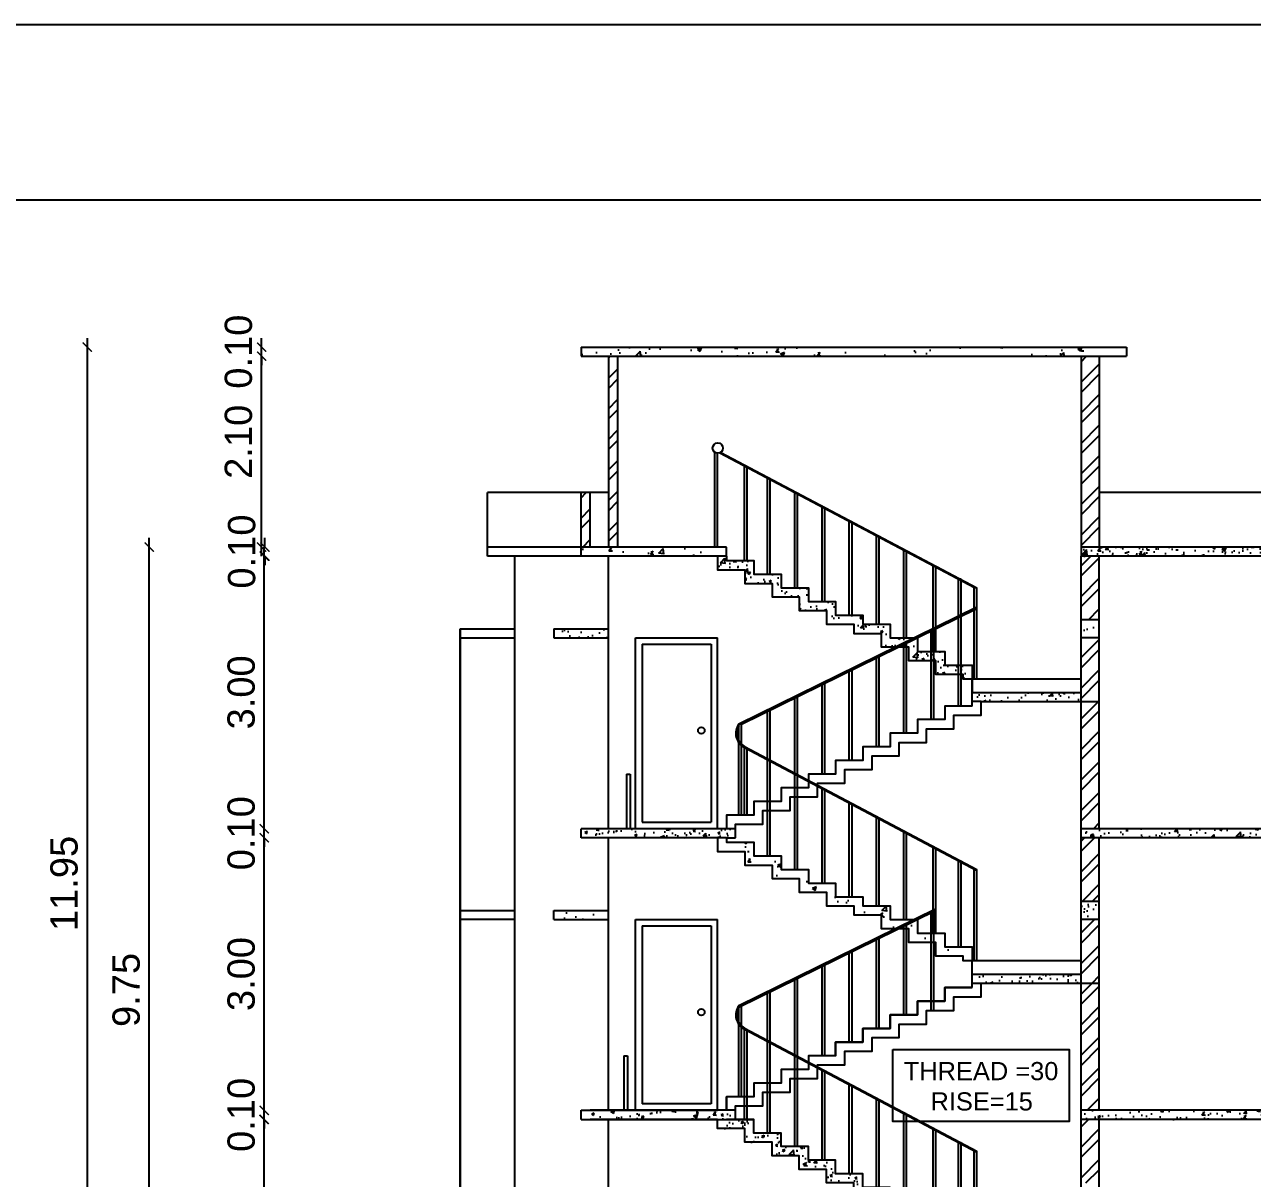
# Model space of a CAD drawing. Header units: metres. Extents: x -701442 to 358, y -36189 to 302.
# Drawn here: x 272.78 to 286.29, y 162.92 to 175.62 of the extents above; entities that cross this region are included whole.
import ezdxf

# ---------------------------------------------------------------- set-up
doc = ezdxf.new("R2010")
doc.units = ezdxf.units.M
doc.header["$MEASUREMENT"] = 0
doc.layers.add('BLK_1_HT_OF_BLDG', color=5, linetype='Continuous', plot=False)
doc.styles.get("Standard").update_dxf_attribs({"font": 'ARIAL.TTF'})
doc.dimstyles.new('1-100', dxfattribs={"dimtxt": 0.2, "dimasz": 0.1, "dimexe": 5, "dimexo": 5, "dimgap": 0.1, "dimtad": 1, "dimzin": 0, "dimdsep": 46, "dimtxsty": 'Standard', "dimblk": 'ARCHTICK', "dimcen": 0.09, "dimdle": 0.1, "dimse1": 1, "dimse2": 1, "dimclrd": 8, "dimclre": 8, "dimclrt": 256, "dimadec": 0, "dimazin": 0, "dimtfac": 1, "dimtofl": 0, "dimtmove": 0, "dimatfit": 3, "dimldrblk": 'ARCHTICK', "dimfxl": 1, "dimtolj": 1, "dimtzin": 0, "dimarcsym": 0})
pattern_1 = [(45, (-5325.8734, -988.31824), (-0.168379802, 0.168379802), []), (45, (-5325.76115, -988.31824), (-0.168379802, 0.168379802), [])]
pattern_2 = [(50, (-5325.8734, -988.31824), (0.455461672, -0.039847714), [0.047625, -0.523875]), (355, (-5325.8734, -988.31824), (-0.088108554, 0.477642113), [0.0381, -0.41910146]), (100.451445, (-5325.83545, -988.32156), (0.367353118, 0.43779438), [0.040475022, -0.44522561]), (46.1842, (-5325.8734, -988.19124), (0.6776976, -0.10510582), [0.0714375, -0.7858125]), (96.635558, (-5325.8169, -988.2), (0.593510335, 0.61856531), [0.06071256, -0.66783902]), (351.184151, (-5325.8734, -988.19124), (0.593510335, 0.61856531), [0.05714992, -0.62864933]), (21, (-5325.8099, -988.223), (0.379035978, -0.255662995), [0.047625, -0.523875]), (326, (-5325.8099, -988.223), (0.15450507, 0.460469915), [0.0381, -0.4191]), (71.451445, (-5325.7783, -988.2443), (0.533541048, 0.204806922), [0.040475022, -0.445224844]), (37.5, (-5325.8734, -988.31824), (0.007721508, 0.211387597), [0, -0.41402, 0, -0.42545, 0, -0.4206875]), (7.5, (-5325.8734, -988.31824), (0.167049156, 0.250451437), [0, -0.24257, 0, -0.404495, 0, -0.1603375]), (327.5, (-5326.01501, -988.31824), (0.338976488, -0.01432186), [0, -0.15875, 0, -0.4953, 0, -0.657225]), (317.5, (-5326.0785, -988.31824), (0.370322953, 0.063566228), [0, -0.206375, 0, -0.32893, 0, -0.466725])]
pattern_3 = [(50, (-5325.8734, -988.31824), (0.2732770035, -0.023908628), [0.028575, -0.314325]), (355, (-5325.8734, -988.31824), (-0.052865132, 0.286585268), [0.02286, -0.251460876]), (100.4514447, (-5325.85063, -988.32024), (0.220411871, 0.262676628), [0.024285013, -0.267135367]), (46.1842, (-5325.8734, -988.24204), (0.406618561, -0.063063492), [0.0428625, -0.4714875]), (96.635558, (-5325.83952, -988.2473), (0.3561062, 0.371139187), [0.036427535, -0.400703412]), (351.184151, (-5325.8734, -988.24204), (0.3561062, 0.371139187), [0.03428995, -0.377189598]), (21, (-5325.8353, -988.2611), (0.227421587, -0.153397797), [0.028575, -0.314325]), (326, (-5325.8353, -988.2611), (0.092703043, 0.276281949), [0.02286, -0.25146]), (71.451445, (-5325.81635, -988.27388), (0.320124629, 0.122884153), [0.024285013, -0.267134906]), (37.5, (-5325.8734, -988.31824), (0.0046329049, 0.1268325583), [0, -0.248412, 0, -0.25527, 0, -0.2524125]), (7.5, (-5325.8734, -988.31824), (0.1002294938, 0.1502708622), [0, -0.145542, 0, -0.242697, 0, -0.0962025]), (327.5, (-5325.95837, -988.31824), (0.2033858928, -0.008593116), [0, -0.09525, 0, -0.29718, 0, -0.394335]), (317.5, (-5325.99647, -988.31824), (0.222193772, 0.0381397365), [0, -0.123825, 0, -0.197358, 0, -0.280035])]

# ---------------------------------------------------------------- blocks, each defined once
blk = doc.blocks.new('_ARCHTICK')
at = {"color": 0, "linetype": 'ByBlock', "const_width": 0.15}
blk.add_lwpolyline([(-0.5, -0.5), (0.5, 0.5)], dxfattribs=at)
blk = doc.blocks.new('*D43')
at = {"lineweight": -2, "transparency": 16777216}
for p, q in [((275.42, 163.668), (275.42, 163.768)), ((275.42, 163.568), (275.42, 163.468))]:
    blk.add_line(p, q, dxfattribs=at)
at = {"layer": 'Defpoints', "color": 0, "transparency": 16777216}
for p in [(275.42, 163.668), (278.605, 163.668), (278.605, 163.568)]:
    blk.add_point(p, dxfattribs=at)
at = {"lineweight": -2, "transparency": 16777216, "xscale": 0.1, "yscale": 0.1, "zscale": 0.1}
for p, rotation in [((275.42, 163.668), 270), ((275.42, 163.568), 90)]:
    blk.add_blockref('_ARCHTICK', p, dxfattribs=dict(at, rotation=rotation))
at = {"transparency": 16777216, "insert": (275.167, 163.618), "char_height": 0.3, "attachment_point": 5, "rotation": 90}
blk.add_mtext('\\A1;0.10', dxfattribs=at)
blk = doc.blocks.new('*D63')
at = {"lineweight": -2, "transparency": 16777216}
blk.add_line((275.42, 163.568), (275.42, 166.768), dxfattribs=at)
at = {"layer": 'Defpoints', "color": 0, "transparency": 16777216}
for p in [(275.42, 166.668), (278.905, 166.668), (279.005, 163.668)]:
    blk.add_point(p, dxfattribs=at)
at = {"lineweight": -2, "transparency": 16777216, "xscale": 0.1, "yscale": 0.1, "zscale": 0.1}
for p, rotation in [((275.42, 166.668), 90), ((275.42, 163.668), 270)]:
    blk.add_blockref('_ARCHTICK', p, dxfattribs=dict(at, rotation=rotation))
at = {"transparency": 16777216, "insert": (275.167, 165.168), "char_height": 0.3, "attachment_point": 5, "rotation": 90}
blk.add_mtext('\\A1;3.00', dxfattribs=at)
blk = doc.blocks.new('*D44')
at = {"lineweight": -2, "transparency": 16777216}
for p, q in [((275.42, 166.768), (275.42, 166.868)), ((275.42, 166.668), (275.42, 166.568))]:
    blk.add_line(p, q, dxfattribs=at)
at = {"layer": 'Defpoints', "color": 0, "transparency": 16777216}
for p in [(279.005, 166.768), (275.42, 166.668), (279.205, 166.668)]:
    blk.add_point(p, dxfattribs=at)
at = {"lineweight": -2, "transparency": 16777216, "xscale": 0.1, "yscale": 0.1, "zscale": 0.1}
for p, rotation in [((275.42, 166.768), 270), ((275.42, 166.668), 90)]:
    blk.add_blockref('_ARCHTICK', p, dxfattribs=dict(at, rotation=rotation))
at = {"transparency": 16777216, "insert": (275.167, 166.718), "char_height": 0.3, "attachment_point": 5, "rotation": 90}
blk.add_mtext('\\A1;0.10', dxfattribs=at)
blk = doc.blocks.new('*D45')
at = {"lineweight": -2, "transparency": 16777216}
blk.add_line((275.42, 166.668), (275.42, 169.868), dxfattribs=at)
at = {"layer": 'Defpoints', "color": 0, "transparency": 16777216}
for p in [(275.42, 169.768), (279.205, 169.768), (279.205, 166.768)]:
    blk.add_point(p, dxfattribs=at)
at = {"lineweight": -2, "transparency": 16777216, "xscale": 0.1, "yscale": 0.1, "zscale": 0.1}
for p, rotation in [((275.42, 169.768), 90), ((275.42, 166.768), 270)]:
    blk.add_blockref('_ARCHTICK', p, dxfattribs=dict(at, rotation=rotation))
at = {"transparency": 16777216, "insert": (275.167, 168.268), "char_height": 0.3, "attachment_point": 5, "rotation": 90}
blk.add_mtext('\\A1;3.00', dxfattribs=at)
blk = doc.blocks.new('*D64')
at = {"lineweight": -2, "transparency": 16777216}
for p, q in [((275.427, 169.868), (275.427, 169.968)), ((275.427, 169.768), (275.427, 169.668))]:
    blk.add_line(p, q, dxfattribs=at)
at = {"layer": 'Defpoints', "color": 0, "transparency": 16777216}
for p in [(275.427, 169.868), (277.875, 169.868), (277.875, 169.768)]:
    blk.add_point(p, dxfattribs=at)
at = {"lineweight": -2, "transparency": 16777216, "xscale": 0.1, "yscale": 0.1, "zscale": 0.1}
for p, rotation in [((275.427, 169.868), 270), ((275.427, 169.768), 90)]:
    blk.add_blockref('_ARCHTICK', p, dxfattribs=dict(at, rotation=rotation))
at = {"transparency": 16777216, "insert": (275.173, 169.818), "char_height": 0.3, "attachment_point": 5, "rotation": 90}
blk.add_mtext('\\A1;0.10', dxfattribs=at)
blk = doc.blocks.new('*D65')
at = {"lineweight": -2, "transparency": 16777216}
blk.add_line((275.391, 169.768), (275.391, 172.068), dxfattribs=at)
at = {"layer": 'Defpoints', "color": 0, "transparency": 16777216}
for p in [(275.391, 171.968), (279.305, 171.968), (279.305, 169.868)]:
    blk.add_point(p, dxfattribs=at)
at = {"lineweight": -2, "transparency": 16777216, "xscale": 0.1, "yscale": 0.1, "zscale": 0.1}
for p, rotation in [((275.391, 171.968), 90), ((275.391, 169.868), 270)]:
    blk.add_blockref('_ARCHTICK', p, dxfattribs=dict(at, rotation=rotation))
at = {"transparency": 16777216, "insert": (275.137, 171.026), "char_height": 0.3, "attachment_point": 5, "rotation": 90}
blk.add_mtext('\\A1;2.10', dxfattribs=at)
blk = doc.blocks.new('*D66')
at = {"lineweight": -2, "transparency": 16777216}
for p, q in [((275.391, 172.068), (275.391, 172.168)), ((275.391, 171.968), (275.391, 171.868))]:
    blk.add_line(p, q, dxfattribs=at)
at = {"layer": 'Defpoints', "color": 0, "transparency": 16777216}
for p in [(275.391, 172.068), (278.905, 172.068), (278.905, 171.968)]:
    blk.add_point(p, dxfattribs=at)
at = {"lineweight": -2, "transparency": 16777216, "xscale": 0.1, "yscale": 0.1, "zscale": 0.1}
for p, rotation in [((275.391, 172.068), 270), ((275.391, 171.968), 90)]:
    blk.add_blockref('_ARCHTICK', p, dxfattribs=dict(at, rotation=rotation))
at = {"transparency": 16777216, "insert": (275.137, 172.018), "char_height": 0.3, "attachment_point": 5, "rotation": 90}
blk.add_mtext('\\A1;0.10', dxfattribs=at)
blk = doc.blocks.new('*D68')
at = {"layer": 'BLK_1_HT_OF_BLDG', "lineweight": -2, "transparency": 16777216}
blk.add_line((274.155, 160.018), (274.155, 169.968), dxfattribs=at)
at = {"layer": 'Defpoints', "color": 0, "linetype": 'Continuous', "transparency": 16777216}
for p in [(274.155, 169.868), (277.875, 169.868), (276.526, 160.118)]:
    blk.add_point(p, dxfattribs=at)
at = {"layer": 'BLK_1_HT_OF_BLDG', "linetype": 'Continuous', "lineweight": -2, "transparency": 16777216, "xscale": 0.1, "yscale": 0.1, "zscale": 0.1}
for p, rotation in [((274.155, 169.868), 90), ((274.155, 160.118), 270)]:
    blk.add_blockref('_ARCHTICK', p, dxfattribs=dict(at, rotation=rotation))
at = {"layer": 'BLK_1_HT_OF_BLDG', "linetype": 'Continuous', "transparency": 16777216, "insert": (273.902, 164.993), "char_height": 0.3, "attachment_point": 5, "rotation": 90}
blk.add_mtext('\\A1;9.75', dxfattribs=at)
blk = doc.blocks.new('*D47')
at = {"lineweight": -2, "transparency": 16777216}
blk.add_line((273.472, 172.168), (273.472, 160.018), dxfattribs=at)
at = {"layer": 'Defpoints', "color": 0, "transparency": 16777216}
for p in [(279.205, 172.068), (273.472, 160.118), (279.205, 160.118)]:
    blk.add_point(p, dxfattribs=at)
at = {"lineweight": -2, "transparency": 16777216, "xscale": 0.1, "yscale": 0.1, "zscale": 0.1}
for p, rotation in [((273.472, 172.068), 90), ((273.472, 160.118), 270)]:
    blk.add_blockref('_ARCHTICK', p, dxfattribs=dict(at, rotation=rotation))
at = {"transparency": 16777216, "insert": (273.219, 166.165), "char_height": 0.3, "attachment_point": 5, "rotation": 90}
blk.add_mtext('\\A1;11.95', dxfattribs=at)
blk = doc.blocks.new('*D51')
at = {"lineweight": -2, "transparency": 16777216}
blk.add_line((275.414, 163.668), (275.414, 160.468), dxfattribs=at)
at = {"layer": 'Defpoints', "color": 0, "transparency": 16777216}
for p in [(278.605, 163.568), (275.414, 160.568), (278.605, 160.568)]:
    blk.add_point(p, dxfattribs=at)
at = {"lineweight": -2, "transparency": 16777216, "xscale": 0.1, "yscale": 0.1, "zscale": 0.1}
for p, rotation in [((275.414, 163.568), 90), ((275.414, 160.568), 270)]:
    blk.add_blockref('_ARCHTICK', p, dxfattribs=dict(at, rotation=rotation))
at = {"transparency": 16777216, "insert": (275.16, 162.068), "char_height": 0.3, "attachment_point": 5, "rotation": 90}
blk.add_mtext('\\A1;3.00', dxfattribs=at)

msp = doc.modelspace()

# ---------------------------------------------------------------- hatches: boundary and pattern name
h = msp.add_hatch()
h.set_pattern_fill('AR-CONC', color=256, scale=0.0025)
h.set_pattern_definition(pattern_2)
h.paths.add_polyline_path([(284.90528, 172.068), (278.90545, 172.068), (278.90545, 171.968), (284.90528, 171.968)])
h = msp.add_hatch()
h.set_pattern_fill('ANSI32', color=256, scale=0.025)
h.set_pattern_definition([(45, (700458.2504, 36332.22477), (-0.16837980227, 0.16837980227), []), (45, (700458.36265, 36332.22477), (-0.16837980227, 0.16837980227), [])])
h.paths.add_polyline_path([(279.30528, 171.968), (279.20528, 171.968), (279.20528, 169.868), (279.30528, 169.868)])
h = msp.add_hatch()
h.set_pattern_fill('ANSI32', color=256, scale=0.025)
h.set_pattern_definition(pattern_1)
h.paths.add_polyline_path([(284.40528, 169.868), (284.60528, 169.868), (284.60528, 171.968), (284.40528, 171.968)])
h = msp.add_hatch()
h.set_pattern_fill('ANSI32', color=256, scale=0.025)
h.set_pattern_definition([(45, (-5326.1734, -988.31824), (-0.168379802, 0.168379802), []), (45, (-5326.06115, -988.31824), (-0.168379802, 0.168379802), [])])
h.paths.add_polyline_path([(279.00528, 170.468), (278.90528, 170.468), (278.90528, 169.868), (279.00528, 169.868)])
h = msp.add_hatch()
h.set_pattern_fill('AR-CONC', color=256, scale=0.0025)
h.set_pattern_definition(pattern_2)
h.paths.add_polyline_path([(282.00528, 169.118), (281.70528, 169.118), (281.70528, 169.268), (281.40528, 169.268), (281.40528, 169.418), (281.10528, 169.418), (281.10528, 169.568), (280.80528, 169.568), (280.80528, 169.718), (280.50528, 169.718), (280.50528, 169.768), (280.40528, 169.768), (280.40528, 169.618), (280.70528, 169.618), (280.70528, 169.468), (281.00528, 169.468), (281.00528, 169.318), (281.30528, 169.318), (281.30528, 169.168), (281.60528, 169.168), (281.60528, 169.018), (281.90528, 169.018), (281.90528, 168.918), (282.20528, 168.918), (282.20528, 168.768), (282.50528, 168.768), (282.50528, 168.618), (282.80528, 168.618), (282.80528, 168.58248), (282.90528, 168.63165), (282.90528, 168.718), (282.60528, 168.718), (282.60528, 168.868), (282.30528, 168.868), (282.30528, 169.018), (282.00528, 169.018)])
h.paths.add_polyline_path([(283.05528, 168.568), (282.90528, 168.568), (282.90528, 168.6169), (282.80528, 168.56773), (282.80528, 168.468), (283.05528, 168.468)])
h.paths.add_polyline_path([(283.20528, 168.568), (283.08528, 168.568), (283.08528, 168.52645), (283.08528, 168.468), (283.10528, 168.468), (283.10528, 168.418), (283.20528, 168.418)])
h.paths.add_polyline_path([(280.50528, 169.868), (278.90528, 169.868), (278.90528, 169.768), (280.50528, 169.768)])
h = msp.add_hatch()
h.set_pattern_fill('AR-CONC', color=256, scale=0.0025)
h.set_pattern_definition(pattern_2)
h.paths.add_polyline_path([(288.70528, 169.868), (284.40528, 169.868), (284.40528, 169.768), (288.70528, 169.768)])
h = msp.add_hatch()
h.set_pattern_fill('AR-CONC', color=256, scale=0.0015)
h.set_pattern_definition(pattern_3)
h.paths.add_polyline_path([(288.70528, 169.868), (284.40528, 169.868), (284.40528, 169.768), (288.70528, 169.768)])
h = msp.add_hatch()
h.set_pattern_fill('AR-CONC', color=256, scale=0.0015)
h.set_pattern_definition(pattern_3)
h.paths.add_polyline_path([(282.30528, 169.018), (282.00528, 169.018), (282.00528, 169.118), (281.70528, 169.118), (281.70528, 169.268), (281.40528, 169.268), (281.40528, 169.418), (281.10528, 169.418), (281.10528, 169.568), (280.80528, 169.568), (280.80528, 169.718), (280.50528, 169.718), (280.50528, 169.768), (280.40528, 169.768), (280.40528, 169.618), (280.70528, 169.618), (280.70528, 169.468), (281.00528, 169.468), (281.00528, 169.318), (281.30528, 169.318), (281.30528, 169.168), (281.60528, 169.168), (281.60528, 169.018), (281.90528, 169.018), (281.90528, 168.918), (282.20528, 168.918), (282.20528, 168.768), (282.50528, 168.768), (282.50528, 168.618), (282.80528, 168.618), (282.80528, 168.58248), (282.90528, 168.63165), (282.90528, 168.718), (282.60528, 168.718), (282.60528, 168.868), (282.30528, 168.868)])
h = msp.add_hatch()
h.set_pattern_fill('ANSI32', color=256, scale=0.025)
h.set_pattern_definition(pattern_1)
h.paths.add_polyline_path([(284.40528, 169.068), (284.60528, 169.068), (284.60528, 169.768), (284.40528, 169.768)])
h.paths.add_polyline_path([(284.60528, 168.868), (284.40528, 168.868), (284.40528, 168.168), (284.60528, 168.168)])
h = msp.add_hatch()
h.set_pattern_fill('AR-CONC', color=256, scale=0.0025)
h.set_pattern_definition([(50, (-5325.8734, -985.21824), (0.455461672, -0.039847714), [0.047625, -0.523875]), (355, (-5325.8734, -985.21824), (-0.088108554, 0.477642113), [0.0381, -0.41910146]), (100.451445, (-5325.83545, -985.22156), (0.367353118, 0.43779438), [0.040475022, -0.44522561]), (46.1842, (-5325.8734, -985.09124), (0.6776976, -0.10510582), [0.0714375, -0.7858125]), (96.635558, (-5325.8169, -985.1), (0.593510335, 0.61856531), [0.06071256, -0.66783902]), (351.184151, (-5325.8734, -985.09124), (0.593510335, 0.61856531), [0.05714992, -0.62864933]), (21, (-5325.8099, -985.123), (0.379035978, -0.255662995), [0.047625, -0.523875]), (326, (-5325.8099, -985.123), (0.15450507, 0.460469915), [0.0381, -0.4191]), (71.451445, (-5325.7783, -985.1443), (0.533541048, 0.204806922), [0.040475022, -0.445224844]), (37.5, (-5325.8734, -985.21824), (0.007721508, 0.211387597), [0, -0.41402, 0, -0.42545, 0, -0.4206875]), (7.5, (-5325.8734, -985.21824), (0.167049156, 0.250451437), [0, -0.24257, 0, -0.404495, 0, -0.1603375]), (327.5, (-5326.01501, -985.21824), (0.338976488, -0.01432186), [0, -0.15875, 0, -0.4953, 0, -0.657225]), (317.5, (-5326.0785, -985.21824), (0.370322953, 0.063566228), [0, -0.206375, 0, -0.32893, 0, -0.466725])])
h.paths.add_polyline_path([(284.60528, 169.068), (284.40528, 169.068), (284.40528, 168.868), (284.60528, 168.868)])
h = msp.add_hatch()
h.set_pattern_fill('AR-CONC', color=256, scale=0.0015)
h.set_pattern_definition(pattern_3)
h.paths.add_polyline_path([(278.60528, 168.96926), (278.60528, 168.86926), (279.20528, 168.86926), (279.20528, 168.96926)])
h.paths.add_polyline_path([(278.60528, 165.868), (278.60528, 165.768), (279.20528, 165.768), (279.20528, 165.868)])
h = msp.add_hatch()
h.set_pattern_fill('AR-CONC', color=256, scale=0.0015)
h.set_pattern_definition(pattern_3)
h.paths.add_polyline_path([(283.05528, 168.568), (282.90528, 168.568), (282.90528, 168.6169), (282.80528, 168.56773), (282.80528, 168.468), (283.05528, 168.468)])
h = msp.add_hatch()
h.set_pattern_fill('AR-CONC', color=256, scale=0.0015)
h.set_pattern_definition(pattern_3)
h.paths.add_polyline_path([(283.20528, 168.568), (283.08528, 168.568), (283.08528, 168.52645), (283.08528, 168.468), (283.10528, 168.468), (283.10528, 168.418), (283.20528, 168.418)])
h = msp.add_hatch()
h.set_pattern_fill('AR-CONC', color=256, scale=0.0025)
h.set_pattern_definition(pattern_2)
h.paths.add_polyline_path([(284.40528, 168.268), (283.20528, 168.268), (283.20528, 168.168), (283.30528, 168.168), (284.40528, 168.168)])
h = msp.add_hatch()
h.set_pattern_fill('AR-CONC', color=256, scale=0.0025)
h.set_pattern_definition(pattern_2)
h.paths.add_polyline_path([(284.40528, 168.268), (283.20528, 168.268), (283.20528, 168.168), (283.30528, 168.168), (284.40528, 168.168)])
h = msp.add_hatch()
h.set_pattern_fill('AR-CONC', color=256, scale=0.0015)
h.set_pattern_definition(pattern_3)
h.paths.add_polyline_path([(284.40528, 168.268), (283.20528, 168.268), (283.20528, 168.168), (283.30528, 168.168), (284.40528, 168.168)])
h = msp.add_hatch()
h.set_pattern_fill('ANSI32', color=256, scale=0.025)
h.set_pattern_definition(pattern_1)
h.paths.add_polyline_path([(284.60528, 168.168), (284.40528, 168.168), (284.40528, 166.768), (284.60528, 166.768)])
h = msp.add_hatch()
h.set_pattern_fill('AR-CONC', color=256, scale=0.0015)
h.set_pattern_definition(pattern_3)
h.paths.add_polyline_path([(280.60528, 166.768), (280.50528, 166.768), (278.90528, 166.768), (278.90528, 166.668), (280.50528, 166.668), (280.60528, 166.668)])
h = msp.add_hatch()
h.set_pattern_fill('AR-CONC', color=256, scale=0.0025)
h.set_pattern_definition(pattern_2)
h.paths.add_polyline_path([(282.30528, 165.918), (282.00528, 165.918), (282.00528, 166.018), (281.70528, 166.018), (281.70528, 166.168), (281.40528, 166.168), (281.40528, 166.318), (281.10528, 166.318), (281.10528, 166.468), (280.80528, 166.468), (280.80528, 166.618), (280.50528, 166.618), (280.50528, 166.668), (280.40528, 166.668), (280.40528, 166.518), (280.70528, 166.518), (280.70528, 166.368), (281.00528, 166.368), (281.00528, 166.218), (281.30528, 166.218), (281.30528, 166.068), (281.60528, 166.068), (281.60528, 165.918), (281.90528, 165.918), (281.90528, 165.818), (282.20528, 165.818), (282.20528, 165.668), (282.50528, 165.668), (282.50528, 165.518), (282.80528, 165.518), (282.80528, 165.48248), (282.90528, 165.53165), (282.90528, 165.618), (282.60528, 165.618), (282.60528, 165.768), (282.30528, 165.768)])
h.paths.add_polyline_path([(283.05528, 165.468), (282.90528, 165.468), (282.90528, 165.5169), (282.80528, 165.46773), (282.80528, 165.368), (283.05528, 165.368)])
h.paths.add_polyline_path([(283.20528, 165.468), (283.08528, 165.468), (283.08528, 165.368), (283.10528, 165.368), (283.10528, 165.318), (283.20528, 165.318)])
h.paths.add_polyline_path([(280.60528, 166.768), (280.50528, 166.768), (279.00528, 166.768), (279.00528, 166.668), (280.50528, 166.668), (280.60528, 166.668)])
h = msp.add_hatch()
h.set_pattern_fill('AR-CONC', color=256, scale=0.0025)
h.set_pattern_definition(pattern_2)
h.paths.add_polyline_path([(288.40528, 166.768), (284.40528, 166.768), (284.40528, 166.668), (288.40528, 166.668)])
h = msp.add_hatch()
h.set_pattern_fill('AR-CONC', color=256, scale=0.0015)
h.set_pattern_definition(pattern_3)
h.paths.add_polyline_path([(288.40528, 166.768), (284.40528, 166.768), (284.40528, 166.668), (288.40528, 166.668)])
h = msp.add_hatch()
h.set_pattern_fill('ANSI32', color=256, scale=0.025)
h.set_pattern_definition(pattern_1)
h.paths.add_polyline_path([(284.60528, 166.668), (284.40528, 166.668), (284.40528, 165.968), (284.60528, 165.968)])
h = msp.add_hatch()
h.set_pattern_fill('AR-CONC', color=256, scale=0.0025)
h.set_pattern_definition(pattern_2)
h.paths.add_polyline_path([(284.40528, 165.968), (284.40528, 165.768), (284.60528, 165.768), (284.60528, 165.968)])
h = msp.add_hatch()
h.set_pattern_fill('AR-CONC', color=256, scale=0.0015)
h.set_pattern_definition(pattern_3)
h.paths.add_polyline_path([(284.60528, 165.968), (284.40528, 165.968), (284.40528, 165.768), (284.60528, 165.768)])
h = msp.add_hatch()
h.set_pattern_fill('ANSI32', color=256, scale=0.025)
h.set_pattern_definition(pattern_1)
h.paths.add_polyline_path([(284.40528, 165.068), (284.60528, 165.068), (284.60528, 165.768), (284.40528, 165.768)])
h = msp.add_hatch()
h.set_pattern_fill('AR-CONC', color=256, scale=0.0025)
h.set_pattern_definition(pattern_2)
h.paths.add_polyline_path([(284.40528, 165.168), (283.20528, 165.168), (283.20528, 165.06393), (283.30528, 165.06393), (283.30528, 165.068), (284.40528, 165.068)])
h = msp.add_hatch()
h.set_pattern_fill('AR-CONC', color=256, scale=0.0015)
h.set_pattern_definition(pattern_3)
h.paths.add_polyline_path([(284.40528, 165.168), (283.20528, 165.168), (283.20528, 165.06393), (283.30528, 165.06393), (283.30528, 165.068), (284.40528, 165.068)])
h = msp.add_hatch()
h.set_pattern_fill('ANSI32', color=256, scale=0.025)
h.set_pattern_definition(pattern_1)
h.paths.add_polyline_path([(284.60528, 165.068), (284.40528, 165.068), (284.40528, 163.668), (284.60528, 163.668)])
h = msp.add_hatch()
h.set_pattern_fill('AR-CONC', color=256, scale=0.0025)
h.set_pattern_definition(pattern_2)
h.paths.add_polyline_path([(280.60528, 163.668), (280.50528, 163.668), (280.40528, 163.668), (278.90528, 163.668), (278.90528, 163.568), (280.60528, 163.568)])
h = msp.add_hatch()
h.set_pattern_fill('AR-CONC', color=256, scale=0.0015)
h.set_pattern_definition(pattern_3)
h.paths.add_polyline_path([(280.60528, 163.668), (280.50528, 163.668), (280.40528, 163.668), (279.00528, 163.668), (279.00528, 163.568), (280.60528, 163.568)])
h = msp.add_hatch()
h.set_pattern_fill('AR-CONC', color=256, scale=0.0025)
h.set_pattern_definition(pattern_2)
h.paths.add_polyline_path([(288.40528, 163.668), (284.40528, 163.668), (284.40528, 163.568), (288.40528, 163.568)])
h = msp.add_hatch()
h.set_pattern_fill('AR-CONC', color=256, scale=0.0015)
h.set_pattern_definition(pattern_3)
h.paths.add_polyline_path([(288.40528, 163.668), (284.40528, 163.668), (284.40528, 163.568), (288.40528, 163.568)])
h = msp.add_hatch()
h.set_pattern_fill('AR-CONC', color=256, scale=0.0025)
h.set_pattern_definition(pattern_2)
h.paths.add_polyline_path([(282.00528, 162.968), (281.70528, 162.968), (281.70528, 163.118), (281.40528, 163.118), (281.40528, 163.268), (281.10528, 163.268), (281.10528, 163.418), (280.80528, 163.418), (280.80528, 163.568), (280.50528, 163.568), (280.40528, 163.568), (280.40528, 163.468), (280.70528, 163.468), (280.70528, 163.318), (281.00528, 163.318), (281.00528, 163.168), (281.30528, 163.168), (281.30528, 163.018), (281.60528, 163.018), (281.60528, 162.868), (281.90528, 162.868), (281.90528, 162.718), (282.20528, 162.718), (282.20528, 162.568), (282.50528, 162.568), (282.50528, 162.418), (282.80528, 162.418), (282.80528, 162.38248), (282.90528, 162.43165), (282.90528, 162.518), (282.60528, 162.518), (282.60528, 162.668), (282.30528, 162.668), (282.30528, 162.818), (282.00528, 162.818)])
h.paths.add_polyline_path([(283.05528, 162.368), (282.90528, 162.368), (282.90528, 162.4169), (282.80528, 162.36773), (282.80528, 162.268), (283.05528, 162.268)])
h.paths.add_polyline_path([(283.20528, 162.368), (283.08528, 162.368), (283.08528, 162.268), (283.10528, 162.268), (283.10528, 162.218), (283.20528, 162.218)])
h = msp.add_hatch()
h.set_pattern_fill('AR-CONC', color=256, scale=0.0015)
h.set_pattern_definition(pattern_3)
h.paths.add_polyline_path([(281.10528, 163.418), (280.80528, 163.418), (280.80528, 163.568), (280.50528, 163.568), (280.40528, 163.568), (280.40528, 163.468), (280.70528, 163.468), (280.70528, 163.318), (281.00528, 163.318), (281.00528, 163.168), (281.30528, 163.168), (281.30528, 163.018), (281.60528, 163.018), (281.60528, 162.868), (281.90528, 162.868), (281.90528, 162.718), (282.20528, 162.718), (282.20528, 162.568), (282.50528, 162.568), (282.50528, 162.418), (282.80528, 162.418), (282.80528, 162.38248), (282.90528, 162.43165), (282.90528, 162.518), (282.60528, 162.518), (282.60528, 162.668), (282.30528, 162.668), (282.30528, 162.818), (282.00528, 162.818), (282.00528, 162.968), (281.70528, 162.968), (281.70528, 163.118), (281.40528, 163.118), (281.40528, 163.268), (281.10528, 163.268)])
h = msp.add_hatch()
h.set_pattern_fill('ANSI32', color=256, scale=0.025)
h.set_pattern_definition(pattern_1)
h.paths.add_polyline_path([(284.60528, 163.568), (284.40528, 163.568), (284.40528, 162.868), (284.60528, 162.868)])

# ---------------------------------------------------------------- linework, layer by layer
for p, q in [((278.90545, 172.068), (278.90545, 171.968)), ((278.90545, 172.068), (284.90528, 172.068)), ((278.90545, 171.968), (284.90528, 171.968)), ((279.20528, 171.968), (279.20528, 169.868)), ((279.30528, 171.968), (279.30528, 169.868)), ((284.40528, 171.968), (284.40528, 169.768)), ((284.60528, 171.968), (284.60528, 169.868)), ((284.90528, 172.068), (284.90528, 171.968)), ((280.37636, 169.868), (280.37636, 170.90995)), ((280.40636, 169.868), (280.40636, 170.8999)), ((280.431, 170.90436), (283.23401, 169.42251)), ((280.44146, 170.91014), (283.26013, 169.42001)), ((280.7011, 169.718), (280.7011, 170.77288)), ((280.7311, 169.718), (280.7311, 170.75702)), ((280.95528, 169.568), (280.95528, 170.62719)), ((280.95528, 169.568), (280.95528, 170.62719)), ((280.95528, 170.62719), (280.98528, 170.62264)), ((280.98528, 169.568), (280.98528, 170.62264)), ((279.20528, 170.468), (277.87528, 170.468)), ((277.87528, 169.868), (277.87528, 170.468)), ((278.90528, 169.868), (278.90528, 170.468)), ((279.00528, 169.868), (279.00528, 170.468)), ((281.25528, 169.418), (281.25528, 170.46859)), ((281.25528, 169.418), (281.25528, 170.46859)), ((281.25528, 170.46859), (281.28528, 170.46404)), ((281.28528, 169.418), (281.28528, 170.46404)), ((288.70528, 170.468), (284.60528, 170.468)), ((281.55528, 169.268), (281.55528, 170.30999)), ((281.55528, 169.268), (281.55528, 170.30999)), ((281.55528, 170.30999), (281.58528, 170.30545)), ((281.58528, 169.268), (281.58528, 170.30545)), ((281.85528, 169.118), (281.85528, 170.15139)), ((281.85528, 169.118), (281.85528, 170.15139)), ((281.85528, 170.15139), (281.88528, 170.14685)), ((281.88528, 169.118), (281.88528, 170.14685)), ((282.15528, 169.018), (282.15528, 169.9928)), ((282.15528, 169.9928), (282.18528, 169.98825)), ((282.18528, 169.018), (282.18528, 169.98825)), ((280.50528, 169.868), (277.87528, 169.868)), ((277.87528, 169.768), (277.87528, 169.868)), ((278.90528, 169.768), (278.90528, 169.868)), ((280.50528, 169.768), (280.50528, 169.868)), ((282.45528, 168.868), (282.45528, 169.8342)), ((282.45528, 169.8342), (282.48528, 169.82965)), ((282.48528, 168.868), (282.48528, 169.82965)), ((288.70528, 169.868), (284.40528, 169.868)), ((280.50528, 169.768), (277.87528, 169.768)), ((278.17528, 163.668), (278.17528, 169.768)), ((278.17528, 166.768), (278.17528, 169.768)), ((279.20528, 168.86926), (279.20528, 169.768)), ((282.77872, 168.718), (282.77872, 169.6632)), ((282.77872, 169.6632), (282.80872, 169.65866)), ((282.80872, 168.718), (282.80872, 169.65866)), ((288.70528, 169.768), (284.40528, 169.768)), ((284.40528, 166.668), (284.40528, 169.768)), ((284.60528, 166.768), (284.60528, 169.768)), ((283.05528, 168.968), (283.05528, 169.51384)), ((283.05528, 168.118), (283.05528, 169.51372)), ((283.08528, 169.51372), (283.05528, 169.51372)), ((283.08528, 168.968), (283.08528, 169.51384)), ((283.08528, 168.118), (283.08528, 169.50114)), ((283.23013, 168.418), (283.23013, 169.42288)), ((283.23013, 169.42288), (283.26013, 169.42001)), ((283.26013, 168.418), (283.26013, 169.42001)), ((283.26013, 169.20612), (280.64028, 167.918)), ((280.67028, 167.918), (283.26013, 169.19137)), ((284.60528, 169.068), (284.40528, 169.068)), ((277.57528, 165.768), (277.57528, 168.96926)), ((277.57528, 168.96926), (278.17528, 168.96926)), ((277.57528, 168.96926), (277.57528, 162.668)), ((277.57528, 168.86926), (278.17528, 168.86926)), ((278.60528, 168.96926), (278.60528, 168.86926)), ((278.60528, 168.96926), (279.20528, 168.96926)), ((278.60528, 168.86926), (279.20528, 168.86926)), ((279.20528, 166.768), (279.20528, 168.86926)), ((279.50528, 166.768), (279.50528, 168.868)), ((279.50528, 168.868), (280.40528, 168.868)), ((280.40528, 166.768), (280.40528, 168.868)), ((280.40528, 166.768), (280.40528, 168.868)), ((280.40528, 166.768), (280.40528, 168.868)), ((280.40528, 166.768), (280.40528, 168.868)), ((282.75528, 167.968), (282.75528, 168.95789)), ((282.78528, 168.95778), (282.75528, 168.95778)), ((282.78528, 167.968), (282.78528, 168.95789)), ((284.60528, 168.868), (284.40528, 168.868)), ((279.57528, 168.798), (279.57528, 166.838)), ((279.57528, 168.798), (280.33528, 168.798)), ((280.33528, 168.798), (280.33528, 166.838)), ((282.45528, 167.818), (282.45528, 168.81039)), ((282.48528, 168.81027), (282.45528, 168.81027)), ((282.48528, 167.818), (282.48528, 168.81039)), ((282.15528, 167.668), (282.15528, 168.66289)), ((282.18528, 168.66277), (282.15528, 168.66277)), ((282.18528, 167.668), (282.18528, 168.66289)), ((281.85528, 167.518), (281.85528, 168.51539)), ((281.88528, 168.51527), (281.85528, 168.51527)), ((281.88528, 167.518), (281.88528, 168.51539)), ((283.05528, 168.55133), (283.05528, 168.55303)), ((283.05528, 168.55133), (283.05528, 168.55303)), ((281.55528, 167.368), (281.55528, 168.36789)), ((281.58528, 168.36789), (281.55528, 168.36789)), ((281.58528, 167.368), (281.58528, 168.38264)), ((283.20528, 168.268), (283.20528, 168.418)), ((281.25528, 167.218), (281.25528, 168.22038)), ((281.28528, 168.22038), (281.25528, 168.22038)), ((281.28528, 167.218), (281.28528, 168.22038)), ((283.30528, 168.168), (283.20528, 168.168)), ((280.95528, 167.52719), (280.95528, 168.07288)), ((280.98528, 168.07288), (280.95528, 168.07288)), ((280.98528, 167.468), (280.98528, 168.07288)), ((280.64028, 166.918), (280.64028, 167.92001)), ((280.67028, 167.92001), (280.64028, 167.92001)), ((280.67028, 166.918), (280.67028, 167.92001)), ((280.7011, 167.67288), (283.26013, 166.32001)), ((280.7011, 166.918), (280.7011, 167.66157)), ((280.7011, 167.66157), (283.26013, 166.3087)), ((280.7011, 167.66157), (280.7311, 167.65702)), ((280.7311, 166.918), (280.7311, 167.65702)), ((280.95528, 167.468), (280.95528, 167.52719)), ((280.95528, 167.52719), (280.98528, 167.52264)), ((280.95528, 166.468), (280.95528, 167.52288)), ((280.98528, 166.468), (280.98528, 167.52001)), ((279.40421, 167.368), (279.44421, 167.368)), ((279.40421, 167.368), (279.40421, 166.768)), ((279.44421, 167.368), (279.44421, 166.768)), ((281.25528, 166.318), (281.25528, 167.36859)), ((281.25528, 166.318), (281.25528, 167.36859)), ((281.25528, 167.36859), (281.28528, 167.36404)), ((281.28528, 166.318), (281.28528, 167.36404)), ((280.95528, 166.468), (280.95528, 167.22288)), ((281.55528, 166.168), (281.55528, 167.20999)), ((281.55528, 166.168), (281.55528, 167.20999)), ((281.55528, 167.20999), (281.58528, 167.20545)), ((281.58528, 166.168), (281.58528, 167.20545)), ((281.85528, 166.018), (281.85528, 167.05139)), ((281.85528, 166.018), (281.85528, 167.05139)), ((281.85528, 167.05139), (281.88528, 167.04685)), ((281.88528, 166.018), (281.88528, 167.04685)), ((279.57528, 166.838), (280.33528, 166.838)), ((282.15528, 165.918), (282.15528, 166.8928)), ((282.15528, 165.918), (282.15528, 166.8928)), ((282.15528, 166.8928), (282.18528, 166.88825)), ((282.18528, 165.918), (282.18528, 166.88825)), ((277.57528, 166.668), (277.57528, 166.768)), ((280.50528, 166.768), (278.90528, 166.768)), ((278.90528, 166.668), (278.90528, 166.768)), ((280.60528, 166.768), (280.50528, 166.768)), ((280.60528, 166.768), (280.50528, 166.768)), ((280.60528, 166.668), (280.60528, 166.768)), ((282.45528, 165.768), (282.45528, 166.7342)), ((282.45528, 166.7342), (282.48528, 166.72965)), ((282.48528, 165.768), (282.48528, 166.72965)), ((288.40528, 166.768), (284.40528, 166.768)), ((278.17528, 160.568), (278.17528, 166.668)), ((278.17528, 163.668), (278.17528, 166.668)), ((280.50528, 166.668), (278.90528, 166.668)), ((279.20528, 165.768), (279.20528, 166.668)), ((280.50528, 166.668), (280.60528, 166.668)), ((282.77872, 165.618), (282.77872, 166.5632)), ((282.77872, 166.5632), (282.80872, 166.55866)), ((282.80872, 165.618), (282.80872, 166.55866)), ((284.40528, 163.668), (284.40528, 166.668)), ((284.40528, 163.568), (284.40528, 166.668)), ((288.40528, 166.668), (284.40528, 166.668)), ((284.60528, 163.668), (284.60528, 166.668)), ((284.60528, 163.668), (284.60528, 166.668)), ((283.05528, 165.468), (283.05528, 166.417)), ((283.05528, 166.417), (283.08528, 166.41245)), ((283.08528, 165.468), (283.08528, 166.41245)), ((283.23013, 165.318), (283.23013, 166.32456)), ((283.23013, 166.32288), (283.26013, 166.32001)), ((283.26013, 165.318), (283.26013, 166.32001)), ((277.57528, 162.668), (277.57528, 166.168)), ((277.57528, 165.868), (278.17528, 165.868)), ((278.60528, 165.868), (279.20528, 165.868)), ((278.60528, 165.768), (278.60528, 165.868)), ((282.80528, 165.88248), (280.64028, 164.818)), ((284.60528, 165.968), (284.40528, 165.968)), ((278.17528, 165.768), (277.57528, 165.768)), ((278.60528, 165.768), (279.20528, 165.768)), ((279.20528, 163.668), (279.20528, 165.768)), ((279.50528, 163.668), (279.50528, 165.768)), ((279.50528, 165.768), (280.40528, 165.768)), ((280.40528, 163.668), (280.40528, 165.768)), ((280.40528, 163.668), (280.40528, 165.768)), ((280.40528, 163.668), (280.40528, 165.768)), ((280.40528, 163.668), (280.40528, 165.768)), ((280.64028, 164.80325), (282.80528, 165.86773)), ((282.75528, 164.768), (282.75528, 165.85789)), ((282.78528, 165.85789), (282.75528, 165.85789)), ((282.78528, 164.768), (282.78528, 165.85789)), ((284.60528, 165.768), (284.40528, 165.768)), ((279.57528, 165.698), (279.57528, 163.738)), ((279.57528, 165.698), (280.33528, 165.698)), ((280.33528, 165.698), (280.33528, 163.738)), ((282.45528, 164.718), (282.45528, 165.71039)), ((282.48528, 165.71027), (282.45528, 165.71027)), ((282.48528, 164.718), (282.48528, 165.71039)), ((282.15528, 164.568), (282.15528, 165.56289)), ((282.18528, 165.56277), (282.15528, 165.56277)), ((282.18528, 164.568), (282.18528, 165.56289)), ((281.85528, 164.418), (281.85528, 165.41539)), ((281.88528, 165.41527), (281.85528, 165.41527)), ((281.88528, 164.418), (281.88528, 165.41539)), ((281.55528, 164.268), (281.55528, 165.26789)), ((281.58528, 165.26789), (281.55528, 165.26789)), ((281.58528, 164.268), (281.58528, 165.26789)), ((283.20528, 165.168), (283.20528, 165.318)), ((281.25528, 164.2799), (281.25528, 165.12038)), ((281.28528, 165.12038), (281.25528, 165.12038)), ((281.28528, 164.26404), (281.28528, 165.12038)), ((283.30528, 165.06393), (283.20528, 165.06393)), ((280.98528, 164.97288), (280.95528, 164.97288)), ((280.95528, 164.368), (280.95528, 164.97288)), ((280.98528, 164.368), (280.98528, 164.97288)), ((282.90528, 164.868), (282.90528, 165.018)), ((282.90528, 165.018), (283.20528, 165.018)), ((280.64028, 163.818), (280.64028, 164.82001)), ((280.67028, 164.82001), (280.64028, 164.82001)), ((280.67028, 163.818), (280.67028, 164.82001)), ((282.60528, 164.718), (282.60528, 164.868)), ((282.60528, 164.868), (282.90528, 164.868)), ((282.30528, 164.568), (282.30528, 164.718)), ((282.30528, 164.718), (282.60528, 164.718)), ((280.7011, 164.57288), (283.26013, 163.22001)), ((280.7011, 163.818), (280.7011, 164.56157)), ((280.7011, 164.56157), (283.26013, 163.2087)), ((280.7011, 164.56157), (280.7311, 164.55702)), ((280.7311, 163.568), (280.7311, 164.55702)), ((282.00528, 164.418), (282.00528, 164.568)), ((282.00528, 164.568), (282.30528, 164.568)), ((280.95528, 163.818), (280.95528, 164.42719)), ((280.95528, 164.42719), (280.98528, 164.42264)), ((280.95528, 163.418), (280.95528, 164.42288)), ((280.98528, 163.418), (280.98528, 164.42001)), ((281.70528, 164.268), (281.70528, 164.418)), ((281.70528, 164.418), (282.00528, 164.418)), ((279.37635, 164.268), (279.41635, 164.268)), ((279.37635, 164.268), (279.37635, 163.668)), ((279.41635, 164.268), (279.41635, 163.668)), ((281.25528, 163.268), (281.25528, 164.26859)), ((281.25528, 164.26859), (281.28528, 164.26404)), ((281.28528, 163.268), (281.28528, 164.26404)), ((281.25528, 163.268), (281.25528, 164.018)), ((281.55528, 163.118), (281.55528, 164.10999)), ((281.55528, 164.10999), (281.58528, 164.10545)), ((281.58528, 163.118), (281.58528, 164.10545)), ((280.7011, 163.568), (280.7011, 163.87288)), ((281.85528, 162.968), (281.85528, 163.95139)), ((281.88528, 162.968), (281.88528, 163.94685)), ((280.33528, 163.738), (279.57528, 163.738)), ((280.50528, 163.668), (280.50528, 163.818)), ((280.50528, 163.818), (280.50528, 163.668)), ((280.50528, 163.668), (280.50528, 163.818)), ((280.50528, 163.818), (280.50528, 163.668)), ((282.15528, 162.818), (282.15528, 163.7928)), ((282.15528, 163.7928), (282.18528, 163.78825)), ((282.18528, 162.818), (282.18528, 163.78825)), ((278.90528, 163.668), (280.40528, 163.668)), ((278.90528, 163.568), (278.90528, 163.668)), ((280.40528, 163.668), (279.00528, 163.668)), ((280.60528, 163.668), (280.40528, 163.668)), ((280.60528, 163.668), (280.50528, 163.668)), ((280.60528, 163.568), (280.60528, 163.668)), ((281.85528, 162.968), (281.85528, 163.67288)), ((282.45528, 162.668), (282.45528, 163.6342)), ((282.45528, 163.6342), (282.48528, 163.62965)), ((282.48528, 162.668), (282.48528, 163.62965)), ((288.40528, 163.668), (284.40528, 163.668)), ((278.90528, 163.568), (280.80528, 163.568)), ((280.40528, 163.568), (279.00528, 163.568)), ((279.20528, 162.668), (279.20528, 163.568)), ((280.80528, 163.568), (280.50528, 163.568)), ((280.50528, 163.568), (280.80528, 163.568)), ((282.77872, 162.53274), (282.77872, 163.4632)), ((282.77872, 163.4632), (282.80872, 163.45866)), ((282.80872, 162.518), (282.80872, 163.45866)), ((284.40528, 160.568), (284.40528, 163.568)), ((288.40528, 163.568), (284.40528, 163.568)), ((284.60528, 160.568), (284.60528, 163.568)), ((283.05528, 162.368), (283.05528, 163.317)), ((283.05528, 163.317), (283.08528, 163.31245)), ((283.08528, 162.368), (283.08528, 163.31245)), ((283.23013, 162.218), (283.23013, 163.22456)), ((283.23013, 163.22456), (283.26013, 163.22001)), ((283.26013, 162.218), (283.26013, 163.22001))]:
    msp.add_line(p, q)
at = {"elevation": 101}
msp.add_lwpolyline([(249.65067, 175.61877), (309.05067, 175.61877), (309.05067, 133.61877), (249.65067, 133.61877)], close=True, dxfattribs=at)
msp.add_lwpolyline([(296.85332, 135.71425), (251.74458, 135.71425), (251.74458, 173.68772), (307.1213, 173.68772), (307.1213, 146.0269)], dxfattribs=at)
for points in [[(280.40528, 169.768), (280.40528, 169.618), (280.70528, 169.618), (280.70528, 169.468), (281.00528, 169.468), (281.00528, 169.318), (281.30528, 169.318), (281.30528, 169.168), (281.60528, 169.168), (281.60528, 169.018), (281.90528, 169.018), (281.90528, 168.918), (282.20528, 168.918), (282.20528, 168.768), (282.50528, 168.768), (282.50528, 168.618), (282.80528, 168.618), (282.80528, 168.468), (283.10528, 168.468), (283.10528, 168.418), (284.40528, 168.418)], [(280.50528, 169.768), (280.50528, 169.718), (280.80528, 169.718), (280.80528, 169.568), (281.10528, 169.568), (281.10528, 169.418), (281.40528, 169.418), (281.40528, 169.268), (281.70528, 169.268), (281.70528, 169.118), (282.00528, 169.118), (282.00528, 169.018), (282.30528, 169.018), (282.30528, 168.868), (282.60528, 168.868), (282.60528, 168.718), (282.90528, 168.718), (282.90528, 168.568), (283.20528, 168.568), (283.20528, 168.268)], [(280.60528, 166.768), (280.60528, 166.818), (280.90528, 166.818), (280.90528, 166.968), (281.20528, 166.968), (281.20528, 167.118), (281.50528, 167.118), (281.50528, 167.268), (281.80528, 167.268), (281.80528, 167.418), (282.10528, 167.418), (282.10528, 167.568), (282.40528, 167.568), (282.40528, 167.718), (282.70528, 167.718), (282.70528, 167.868), (283.00528, 167.868), (283.00528, 168.018), (283.30528, 168.018), (283.30528, 168.168), (284.60528, 168.168)], [(283.20528, 168.118), (283.20528, 168.268), (284.40528, 168.268)], [(283.20528, 168.118), (282.90528, 168.118), (282.90528, 167.968), (282.60528, 167.968), (282.60528, 167.818), (282.30528, 167.818), (282.30528, 167.668), (282.00528, 167.668), (282.00528, 167.518), (281.70528, 167.518), (281.70528, 167.368), (281.40528, 167.368), (281.40528, 167.218), (281.10528, 167.218), (281.10528, 167.068), (280.80528, 167.068), (280.80528, 166.918), (280.50528, 166.918), (280.50528, 166.768)], [(280.40528, 166.668), (280.40528, 166.518), (280.70528, 166.518), (280.70528, 166.368), (281.00528, 166.368), (281.00528, 166.218), (281.30528, 166.218), (281.30528, 166.068), (281.60528, 166.068), (281.60528, 165.918), (281.90528, 165.918), (281.90528, 165.818), (282.20528, 165.818), (282.20528, 165.668), (282.50528, 165.668), (282.50528, 165.518), (282.80528, 165.518), (282.80528, 165.368), (283.10528, 165.368), (283.10528, 165.318), (284.40528, 165.318)], [(280.50528, 166.668), (280.50528, 166.618), (280.80528, 166.618), (280.80528, 166.468), (281.10528, 166.468), (281.10528, 166.318), (281.40528, 166.318), (281.40528, 166.168), (281.70528, 166.168), (281.70528, 166.018), (282.00528, 166.018), (282.00528, 165.918), (282.30528, 165.918), (282.30528, 165.768), (282.60528, 165.768), (282.60528, 165.618), (282.90528, 165.618), (282.90528, 165.468), (283.20528, 165.468), (283.20528, 165.318)], [(280.60528, 163.668), (280.60528, 163.718), (280.90528, 163.718), (280.90528, 163.868), (281.20528, 163.868), (281.20528, 164.018), (281.50528, 164.018), (281.50528, 164.168), (281.80528, 164.168), (281.80528, 164.318), (282.10528, 164.318), (282.10528, 164.468), (282.40528, 164.468), (282.40528, 164.618), (282.70528, 164.618), (282.70528, 164.768), (283.00528, 164.768), (283.00528, 164.918), (283.30528, 164.918), (283.30528, 165.068), (284.60528, 165.068)], [(283.20528, 165.018), (283.20528, 165.168), (284.40528, 165.168)], [(283.20528, 165.018), (282.90528, 165.018), (282.90528, 164.868), (282.60528, 164.868), (282.60528, 164.718), (282.30528, 164.718), (282.30528, 164.568), (282.00528, 164.568), (282.00528, 164.418), (281.70528, 164.418), (281.70528, 164.268), (281.40528, 164.268), (281.40528, 164.118), (281.10528, 164.118), (281.10528, 163.968), (280.80528, 163.968), (280.80528, 163.818), (280.50528, 163.818), (280.50528, 163.668)], [(283.10528, 162.218), (283.10528, 162.268), (282.80528, 162.268), (282.80528, 162.418), (282.50528, 162.418), (282.50528, 162.568), (282.20528, 162.568), (282.20528, 162.718), (281.90528, 162.718), (281.90528, 162.868), (281.60528, 162.868), (281.60528, 163.018), (281.30528, 163.018), (281.30528, 163.168), (281.00528, 163.168), (281.00528, 163.318), (280.70528, 163.318), (280.70528, 163.468), (280.40528, 163.468), (280.40528, 163.568)], [(283.20528, 162.068), (283.20528, 162.368), (282.90528, 162.368), (282.90528, 162.518), (282.60528, 162.518), (282.60528, 162.668), (282.30528, 162.668), (282.30528, 162.818), (282.00528, 162.818), (282.00528, 162.968), (281.70528, 162.968), (281.70528, 163.118), (281.40528, 163.118), (281.40528, 163.268), (281.10528, 163.268), (281.10528, 163.418), (280.80528, 163.418), (280.80528, 163.568), (280.50528, 163.568)]]:
    msp.add_lwpolyline(points)
msp.add_lwpolyline([(282.33276, 164.33636), (284.27483, 164.33636), (284.27483, 163.54578), (282.33276, 163.54578)], close=True)
for centre, radius in [((280.40877, 170.95692), 0.05707), ((280.22774, 167.84877), 0.036), ((280.22774, 164.74877), 0.036)]:
    msp.add_circle(centre, radius)
for centre, radius, start, end in [((280.78083, 167.81591), 0.17372, 144.005474, 242.677764), ((280.80064, 167.82237), 0.1796, 153.234714, 236.34117), ((280.78083, 164.71591), 0.17372, 144.005474, 242.677764), ((280.80064, 164.72237), 0.1796, 153.234714, 236.34117)]:
    msp.add_arc(centre, radius, start, end)

# ---------------------------------------------------------------- texts
at = {"insert": (282.31294, 164.19958), "char_height": 0.2, "attachment_point": 1}
msp.add_mtext_dynamic_manual_height_columns('\\pi0.14232;THREAD =30\\P\\pi0.43605;RISE=15', width=1.9650006, gutter_width=1, heights=[0], dxfattribs=at)

# ---------------------------------------------------------------- dimensions: what is measured, and where the dimension line sits
for base, p1, p2, picture, middle in [((275.39066, 172.068), (278.90545, 171.968), (278.90545, 172.068), '*D66', (275.39066, 172.018)), ((273.4721, 160.118), (279.20528, 172.068), (279.20528, 160.118), '*D47', (273.4721, 166.16494)), ((275.39066, 171.968), (279.30528, 169.868), (279.30528, 171.968), '*D65', (275.39066, 171.02628)), ((275.42661, 169.868), (277.87528, 169.768), (277.87528, 169.868), '*D64', (275.42661, 169.818)), ((275.42032, 166.668), (279.00528, 166.768), (279.20528, 166.668), '*D44', (275.42032, 166.718)), ((275.42032, 163.668), (278.60528, 163.568), (278.60528, 163.668), '*D43', (275.42032, 163.618))]:
    dim = msp.add_linear_dim(base=base, p1=p1, p2=p2, angle=90, dimstyle='1-100', override={"dimtxt": 0.3, "dimtad": 3, "dimclrd": 256, "dimfxlon": 1, "dimarcsym": 2})
    dim.commit()
    dim.dimension.update_dxf_attribs({"geometry": picture, "text_midpoint": middle, "dimtype": 160})
for base, p1, p2, picture, middle in [((275.42032, 169.768), (279.20528, 166.768), (279.20528, 169.768), '*D45', (275.16705, 168.268)), ((275.42032, 166.668), (279.00528, 163.668), (278.90528, 166.668), '*D63', (275.16705, 165.168)), ((275.41363, 160.568), (278.60528, 163.568), (278.60528, 160.568), '*D51', (275.16036, 162.068))]:
    dim = msp.add_linear_dim(base=base, p1=p1, p2=p2, angle=90, dimstyle='1-100', override={"dimtxt": 0.3, "dimtad": 3, "dimclrd": 256, "dimfxlon": 1, "dimarcsym": 2})
    dim.commit()
    dim.dimension.update_dxf_attribs({"geometry": picture, "text_midpoint": middle})
at = {"layer": 'BLK_1_HT_OF_BLDG', "linetype": 'Continuous'}
dim = msp.add_linear_dim(base=(274.15533, 169.868), p1=(276.5264, 160.118), p2=(277.87528, 169.868), angle=90, dimstyle='1-100', override={"dimtxt": 0.3, "dimtad": 3, "dimclrd": 256, "dimfxlon": 1, "dimarcsym": 2}, dxfattribs=at)
dim.commit()
dim.dimension.update_dxf_attribs({"geometry": '*D68', "text_midpoint": (273.90215, 164.993)})

doc.saveas('drawing.dxf')
